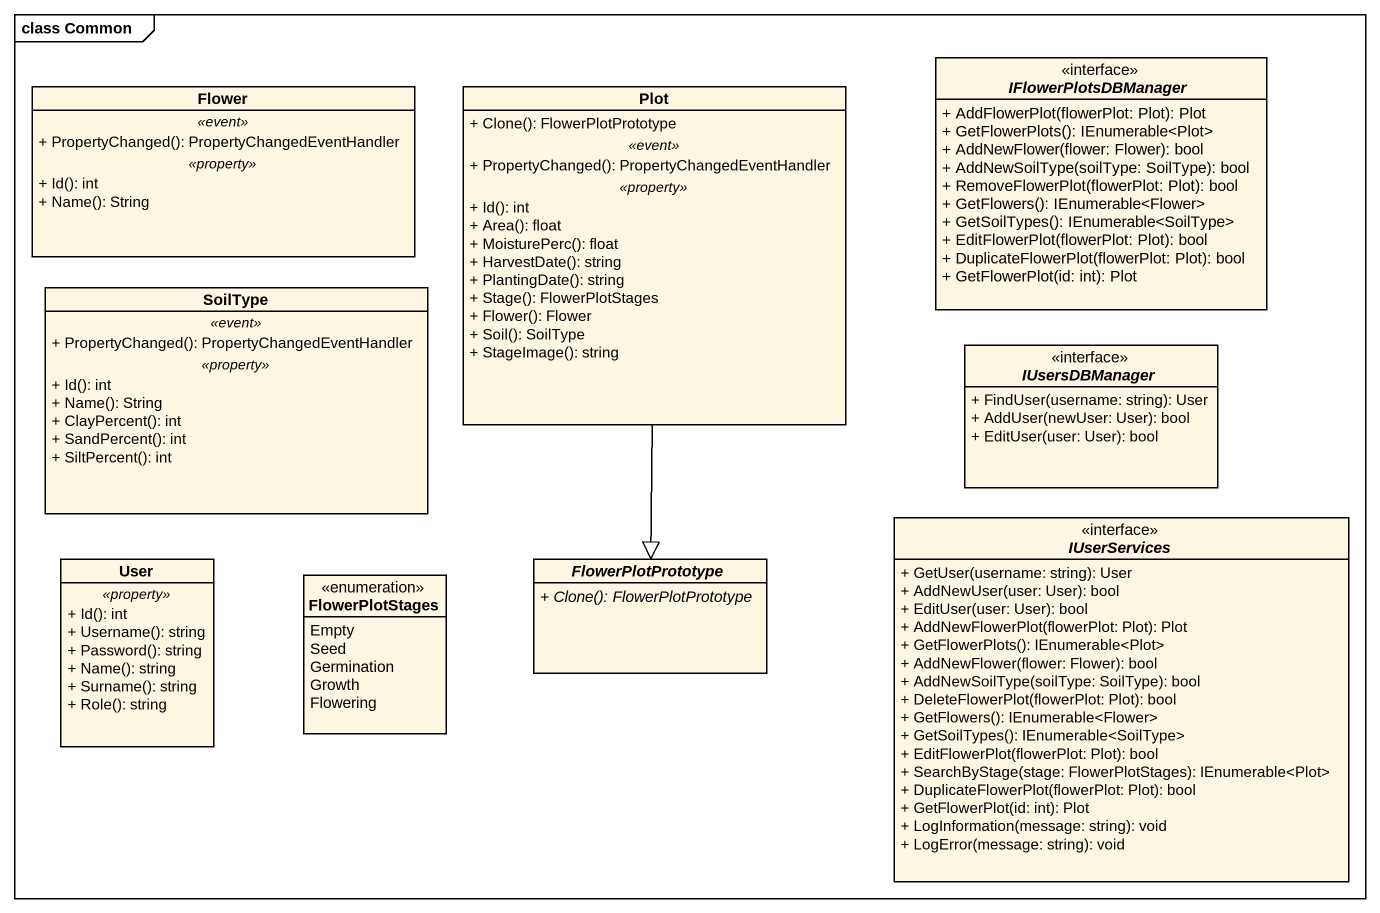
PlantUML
@startuml
mainframe class Common
hide circle
hide empty members
skinparam classAttributeIconSize 0
interface IFlowerPlotsDBManager {
  + AddFlowerPlot(flowerPlot: Plot): Plot
  + GetFlowerPlots(): IEnumerable<Plot>
  + AddNewFlower(flower: Flower): bool
  + AddNewSoilType(soilType: SoilType): bool
  + RemoveFlowerPlot(flowerPlot: Plot): bool
  + GetFlowers(): IEnumerable<Flower>
  + GetSoilTypes(): IEnumerable<SoilType>
  + EditFlowerPlot(flowerPlot: Plot): bool
  + DuplicateFlowerPlot(flowerPlot: Plot): bool
  + GetFlowerPlot(id: int): Plot
}
class Flower {
  .. <<event>> ..
  + PropertyChanged(): PropertyChangedEventHandler
  .. <<property>> ..
  + Id(): int
  + Name(): String
}
class Plot {
  + Clone(): FlowerPlotPrototype
  .. <<event>> ..
  + PropertyChanged(): PropertyChangedEventHandler
  .. <<property>> ..
  + Id(): int
  + Area(): float
  + MoisturePerc(): float
  + HarvestDate(): string
  + PlantingDate(): string
  + Stage(): FlowerPlotStages
  + Flower(): Flower
  + Soil(): SoilType
  + StageImage(): string
}
class SoilType {
  .. <<event>> ..
  + PropertyChanged(): PropertyChangedEventHandler
  .. <<property>> ..
  + Id(): int
  + Name(): String
  + ClayPercent(): int
  + SandPercent(): int
  + SiltPercent(): int
}
interface IUsersDBManager {
  + FindUser(username: string): User
  + AddUser(newUser: User): bool
  + EditUser(user: User): bool
}
interface IUserServices {
  + GetUser(username: string): User
  + AddNewUser(user: User): bool
  + EditUser(user: User): bool
  + AddNewFlowerPlot(flowerPlot: Plot): Plot
  + GetFlowerPlots(): IEnumerable<Plot>
  + AddNewFlower(flower: Flower): bool
  + AddNewSoilType(soilType: SoilType): bool
  + DeleteFlowerPlot(flowerPlot: Plot): bool
  + GetFlowers(): IEnumerable<Flower>
  + GetSoilTypes(): IEnumerable<SoilType>
  + EditFlowerPlot(flowerPlot: Plot): bool
  + SearchByStage(stage: FlowerPlotStages): IEnumerable<Plot>
  + DuplicateFlowerPlot(flowerPlot: Plot): bool
  + GetFlowerPlot(id: int): Plot
  + LogInformation(message: string): void
  + LogError(message: string): void
}
class User {
  .. <<property>> ..
  + Id(): int
  + Username(): string
  + Password(): string
  + Name(): string
  + Surname(): string
  + Role(): string
}
enum FlowerPlotStages {
  Empty
  Seed
  Germination
  Growth
  Flowering
}
abstract class FlowerPlotPrototype {
  {abstract} + Clone(): FlowerPlotPrototype
}
Plot --|> FlowerPlotPrototype
@enduml
